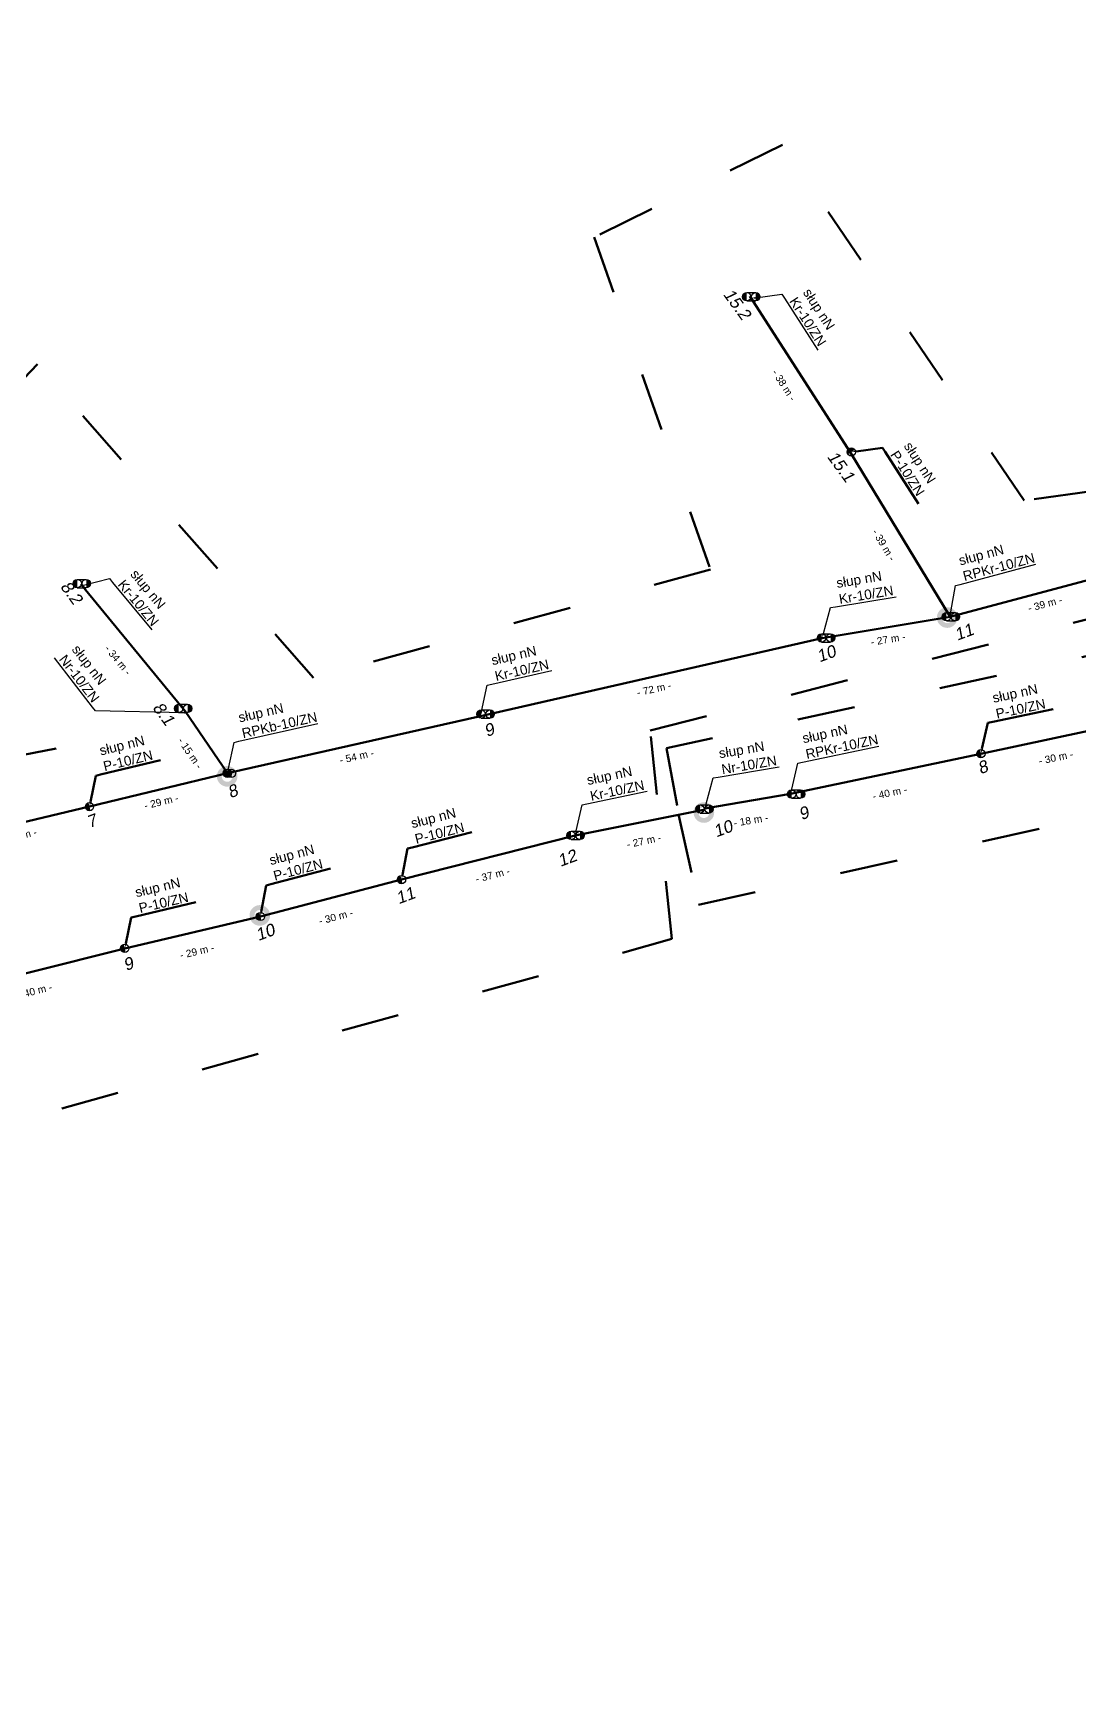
# Model space of a CAD drawing. Header units: metres. Extents: x 7547313 to 7555771, y 5771206 to 5789306.
# Drawn here: x 7549321.9 to 7549537.6, y 5784378.2 to 5784718.9 of the extents above; entities that cross this region are included whole.
import ezdxf
from ezdxf import colors
from ezdxf.entities.mleader import LeaderData, LeaderLine
from ezdxf.math import Vec2, Vec3

# ---------------------------------------------------------------- set-up
doc = ezdxf.new("R2010")
doc.units = ezdxf.units.M
doc.linetypes.add('GCAD_ISO03W100', pattern=[30, 12, -18])
for name, color, linetype, lineweight in [('!TELE', 30, 'SCARPLINE1A', 50), ('!trafo_05-0918', 6, 'GCAD_ISO03W100', 50), ('!trafo_05-1067', 6, 'GCAD_ISO03W100', 50), ('_numery', 7, 'Continuous', 40)]:
    doc.layers.add(name, color=color, linetype=linetype, lineweight=lineweight)
for name, color, linetype in [('!wymiary', 7, 'Continuous'), ('_MM mufy', 3, 'Continuous'), ('_MM opisy', 7, 'Continuous'), ('_MM slupy', 5, 'Continuous'), ('DIM', 7, 'Continuous')]:
    doc.layers.add(name, color=color, linetype=linetype)
doc.styles.get("Standard").update_dxf_attribs({"font": 'arial.ttf'})
doc.linetypes.add('SCARPLINE1A', pattern='A,2,[150,AAA.SHX,S=1,R=0,X=0,Y=0],1e-11', length=2)
doc.dimstyles.new('opis linie', dxfattribs={"dimtxt": 1.5, "dimasz": 0.18, "dimexe": 0.18, "dimexo": 0.0625, "dimgap": 2.5, "dimtad": 4, "dimdec": 0, "dimzin": 0, "dimdsep": 46, "dimtxsty": 'Standard', "dimcen": 0.09, "dimse1": 1, "dimse2": 1, "dimsd1": 1, "dimsd2": 1, "dimclrt": 256, "dimadec": 0, "dimazin": 0, "dimtfac": 1, "dimtdec": 0, "dimtofl": 0, "dimtmove": 0, "dimatfit": 3, "dimfxl": 1, "dimtfill": 1, "dimtolj": 1, "dimtzin": 0, "dimarcsym": 0})

# ---------------------------------------------------------------- blocks, each defined once
blk = doc.blocks.new('*D16')
at = {"layer": 'Defpoints', "color": 0}
for p in [(7549469.74, 5784664.64), (7549489.93, 5784631.87), (7549490.56, 5784632.28)]:
    blk.add_point(p, dxfattribs=at)
at = {"layer": '!wymiary', "insert": (7549476.77, 5784646.29), "char_height": 1.5, "attachment_point": 5, "rotation": 302.7473, "bg_fill": 3, "box_fill_scale": 1.1, "bg_fill_color": 9, "bg_fill_true_color": 13158600, "bg_fill_transparency": 0}
blk.add_mtext('\\A1;- 38 m -', dxfattribs=at)
blk = doc.blocks.new('*D17')
at = {"layer": 'Defpoints', "color": 0}
for p in [(7549490.56, 5784632.28), (7549510.37, 5784598.14), (7549511.02, 5784598.52)]:
    blk.add_point(p, dxfattribs=at)
at = {"layer": '!wymiary', "insert": (7549497.35, 5784613.32), "char_height": 1.5, "attachment_point": 5, "rotation": 301.2212, "bg_fill": 3, "box_fill_scale": 1.1, "bg_fill_color": 9, "bg_fill_true_color": 13158600, "bg_fill_transparency": 0}
blk.add_mtext('\\A1;- 39 m -', dxfattribs=at)
blk = doc.blocks.new('*D18')
at = {"layer": 'Defpoints', "color": 0}
for p in [(7549331.73, 5784605.23), (7549352.7, 5784578.55), (7549353.28, 5784579.03)]:
    blk.add_point(p, dxfattribs=at)
at = {"layer": '!wymiary', "insert": (7549339.41, 5784589.58), "char_height": 1.5, "attachment_point": 5, "rotation": 309.4337, "bg_fill": 3, "box_fill_scale": 1.1, "bg_fill_color": 9, "bg_fill_true_color": 13158600, "bg_fill_transparency": 0}
blk.add_mtext('\\A1;- 34 m -', dxfattribs=at)
blk = doc.blocks.new('*D19')
at = {"layer": 'Defpoints', "color": 0}
for p in [(7549353.28, 5784579.03), (7549361.36, 5784565.81), (7549361.98, 5784566.24)]:
    blk.add_point(p, dxfattribs=at)
at = {"layer": '!wymiary', "insert": (7549354.31, 5784570.37), "char_height": 1.5, "attachment_point": 5, "rotation": 304.2253, "bg_fill": 3, "box_fill_scale": 1.1, "bg_fill_color": 9, "bg_fill_true_color": 13158600, "bg_fill_transparency": 0}
blk.add_mtext('\\A1;- 15 m -', dxfattribs=at)
blk = doc.blocks.new('*D224')
at = {"layer": 'Defpoints', "color": 0}
for p in [(7549340.82, 5784530.11), (7549341, 5784529.38), (7549301.85, 5784520.3)]:
    blk.add_point(p, dxfattribs=at)
at = {"layer": '!wymiary', "insert": (7549322.31, 5784521.31), "char_height": 1.5, "attachment_point": 5, "rotation": 14.1272, "bg_fill": 3, "box_fill_scale": 1.1, "bg_fill_color": 9, "bg_fill_true_color": 13158600, "bg_fill_transparency": 0}
blk.add_mtext('\\A1;- 40 m -', dxfattribs=at)
blk = doc.blocks.new('*D225')
at = {"layer": 'Defpoints', "color": 0}
for p in [(7549368.8, 5784536.68), (7549368.98, 5784535.95), (7549340.82, 5784530.11)]:
    blk.add_point(p, dxfattribs=at)
at = {"layer": '!wymiary', "insert": (7549355.73, 5784529.48), "char_height": 1.5, "attachment_point": 5, "rotation": 13.2121, "bg_fill": 3, "box_fill_scale": 1.1, "bg_fill_color": 9, "bg_fill_true_color": 13158600, "bg_fill_transparency": 0}
blk.add_mtext('\\A1;- 29 m -', dxfattribs=at)
blk = doc.blocks.new('*D226')
at = {"layer": 'Defpoints', "color": 0}
for p in [(7549397.89, 5784544.31), (7549398.08, 5784543.59), (7549368.8, 5784536.68)]:
    blk.add_point(p, dxfattribs=at)
at = {"layer": '!wymiary', "insert": (7549384.37, 5784536.61), "char_height": 1.5, "attachment_point": 5, "rotation": 14.7082, "bg_fill": 3, "box_fill_scale": 1.1, "bg_fill_color": 9, "bg_fill_true_color": 13158600, "bg_fill_transparency": 0}
blk.add_mtext('\\A1;- 30 m -', dxfattribs=at)
blk = doc.blocks.new('*D227')
at = {"layer": 'Defpoints', "color": 0}
for p in [(7549460.43, 5784558.99), (7549460.58, 5784558.26), (7549433.68, 5784553.36)]:
    blk.add_point(p, dxfattribs=at)
at = {"layer": '!wymiary', "insert": (7549447.88, 5784552.26), "char_height": 1.5, "attachment_point": 5, "rotation": 11.9027, "bg_fill": 3, "box_fill_scale": 1.1, "bg_fill_color": 9, "bg_fill_true_color": 13158600, "bg_fill_transparency": 0}
blk.add_mtext('\\A1;- 27 m -', dxfattribs=at)
blk = doc.blocks.new('*D228')
at = {"layer": 'Defpoints', "color": 0}
for p in [(7549460.43, 5784558.99), (7549478.14, 5784561.97), (7549478.26, 5784561.23)]:
    blk.add_point(p, dxfattribs=at)
at = {"layer": '!wymiary', "insert": (7549469.95, 5784556.52), "char_height": 1.5, "attachment_point": 5, "rotation": 9.5379, "bg_fill": 3, "box_fill_scale": 1.1, "bg_fill_color": 9, "bg_fill_true_color": 13158600, "bg_fill_transparency": 0}
blk.add_mtext('\\A1;- 18 m -', dxfattribs=at)
blk = doc.blocks.new('*D229')
at = {"layer": 'Defpoints', "color": 0}
for p in [(7549517.37, 5784570.27), (7549517.52, 5784569.54), (7549478.14, 5784561.97)]:
    blk.add_point(p, dxfattribs=at)
at = {"layer": '!wymiary', "insert": (7549498.58, 5784562.19), "char_height": 1.5, "attachment_point": 5, "rotation": 11.9452, "bg_fill": 3, "box_fill_scale": 1.1, "bg_fill_color": 9, "bg_fill_true_color": 13158600, "bg_fill_transparency": 0}
blk.add_mtext('\\A1;- 40 m -', dxfattribs=at)
blk = doc.blocks.new('*D230')
at = {"layer": 'Defpoints', "color": 0}
for p in [(7549546.64, 5784576.53), (7549546.8, 5784575.8), (7549517.37, 5784570.27)]:
    blk.add_point(p, dxfattribs=at)
at = {"layer": '!wymiary', "insert": (7549532.84, 5784569.47), "char_height": 1.5, "attachment_point": 5, "rotation": 12.0731, "bg_fill": 3, "box_fill_scale": 1.1, "bg_fill_color": 9, "bg_fill_true_color": 13158600, "bg_fill_transparency": 0}
blk.add_mtext('\\A1;- 30 m -', dxfattribs=at)
blk = doc.blocks.new('*D261')
at = {"layer": 'Defpoints', "color": 0}
for p in [(7549548.88, 5784608.62), (7549510.82, 5784599.25), (7549511.02, 5784598.53)]:
    blk.add_point(p, dxfattribs=at)
at = {"layer": '!wymiary', "insert": (7549530.6, 5784601.14), "char_height": 1.5, "attachment_point": 5, "rotation": 14.9228, "bg_fill": 3, "box_fill_scale": 1.1, "bg_fill_color": 9, "bg_fill_true_color": 13158600, "bg_fill_transparency": 0}
blk.add_mtext('\\A1;- 39 m -', dxfattribs=at)
blk = doc.blocks.new('*D262')
at = {"layer": 'Defpoints', "color": 0}
for p in [(7549511.02, 5784598.53), (7549484.5, 5784594.87), (7549484.62, 5784594.13)]:
    blk.add_point(p, dxfattribs=at)
at = {"layer": '!wymiary', "insert": (7549498.23, 5784593.86), "char_height": 1.5, "attachment_point": 5, "rotation": 9.4592, "bg_fill": 3, "box_fill_scale": 1.1, "bg_fill_color": 9, "bg_fill_true_color": 13158600, "bg_fill_transparency": 0}
blk.add_mtext('\\A1;- 27 m -', dxfattribs=at)
blk = doc.blocks.new('*D263')
at = {"layer": 'Defpoints', "color": 0}
for p in [(7549484.62, 5784594.13), (7549414.01, 5784578.75), (7549414.18, 5784578.02)]:
    blk.add_point(p, dxfattribs=at)
at = {"layer": '!wymiary', "insert": (7549449.96, 5784583.63), "char_height": 1.5, "attachment_point": 5, "rotation": 12.8799, "bg_fill": 3, "box_fill_scale": 1.1, "bg_fill_color": 9, "bg_fill_true_color": 13158600, "bg_fill_transparency": 0}
blk.add_mtext('\\A1;- 72 m -', dxfattribs=at)
blk = doc.blocks.new('*D264')
at = {"layer": 'Defpoints', "color": 0}
for p in [(7549414.18, 5784578.02), (7549361.82, 5784566.97), (7549361.98, 5784566.24)]:
    blk.add_point(p, dxfattribs=at)
at = {"layer": '!wymiary', "insert": (7549388.64, 5784569.68), "char_height": 1.5, "attachment_point": 5, "rotation": 12.7231, "bg_fill": 3, "box_fill_scale": 1.1, "bg_fill_color": 9, "bg_fill_true_color": 13158600, "bg_fill_transparency": 0}
blk.add_mtext('\\A1;- 54 m -', dxfattribs=at)
blk = doc.blocks.new('*D265')
at = {"layer": 'Defpoints', "color": 0}
for p in [(7549361.98, 5784566.24), (7549333.38, 5784560.07), (7549333.55, 5784559.34)]:
    blk.add_point(p, dxfattribs=at)
at = {"layer": '!wymiary', "insert": (7549348.36, 5784560.34), "char_height": 1.5, "attachment_point": 5, "rotation": 13.6296, "bg_fill": 3, "box_fill_scale": 1.1, "bg_fill_color": 9, "bg_fill_true_color": 13158600, "bg_fill_transparency": 0}
blk.add_mtext('\\A1;- 29 m -', dxfattribs=at)
blk = doc.blocks.new('*D266')
at = {"layer": 'Defpoints', "color": 0}
for p in [(7549333.55, 5784559.34), (7549303.41, 5784552.92), (7549303.59, 5784552.19)]:
    blk.add_point(p, dxfattribs=at)
at = {"layer": '!wymiary', "insert": (7549319.15, 5784553.32), "char_height": 1.5, "attachment_point": 5, "rotation": 13.4214, "bg_fill": 3, "box_fill_scale": 1.1, "bg_fill_color": 9, "bg_fill_true_color": 13158600, "bg_fill_transparency": 0}
blk.add_mtext('\\A1;- 31 m -', dxfattribs=at)
blk = doc.blocks.new('ZN')
at = {"layer": '_MM slupy', "transparency": 33554687}
h = blk.add_hatch(color=256, dxfattribs=at)
h.dxf.hatch_style = 1
h.paths.add_polyline_path([(0, -0.86), (0, 0.86, 1)])
at = {"layer": '_MM slupy'}
blk.add_circle((0, 0), 0.857, dxfattribs=at)
blk = doc.blocks.new('R')
at = {"layer": '_MM slupy', "transparency": 33554687}
h = blk.add_hatch(color=256, dxfattribs=at)
h.dxf.hatch_style = 1
h.paths.add_polyline_path([(-0.93, -0.86), (-0.93, 0.86, 1)])
h = blk.add_hatch(color=256, dxfattribs=at)
h.dxf.hatch_style = 1
h.paths.add_polyline_path([(0.93, 0.86), (0.93, -0.86, 1)])
at = {"layer": '_MM slupy'}
for points in [[(-0.93, 0.86), (0.93, 0.86)], [(-0.93, -0.86), (0.93, -0.86)]]:
    blk.add_lwpolyline(points, dxfattribs=at)
for centre in [(-0.93, 0), (0.93, 0)]:
    blk.add_circle(centre, 0.857, dxfattribs=at)
blk = doc.blocks.new('mufa')
at = {"layer": '_MM mufy'}
h = blk.add_hatch(color=256, dxfattribs=at)
h.dxf.hatch_style = 1
h.paths.add_polyline_path([(2.15, 0.12, 1), (-2.1, -0.05, 1)])
h.paths.add_polyline_path([(-1.1, -0.01, -1), (1.15, 0.08, -1)], flags=16)
h.paths.add_polyline_path([(-0.83, 0, -1), (0.88, 0.07, -1)], flags=0)
blk = doc.blocks.new('*D340')
at = {"layer": 'Defpoints', "color": 0}
for p in [(7549433.68, 5784553.36), (7549397.89, 5784544.31), (7549398, 5784543.88)]:
    blk.add_point(p, dxfattribs=at)
at = {"layer": 'DIM', "insert": (7549416.69, 5784545.24), "char_height": 1.5, "attachment_point": 5, "rotation": 14.1797, "bg_fill": 3, "box_fill_scale": 1.1, "bg_fill_color": 9, "bg_fill_true_color": 13158600, "bg_fill_transparency": 0}
blk.add_mtext('\\A1;- 37 m -', dxfattribs=at)
blk = doc.blocks.new('q')
at = {"layer": '_MM slupy'}
blk.add_blockref('ZN', (0, 0), dxfattribs=at)
at = {"layer": '_MM opisy'}
ml = blk.add_multileader_mtext('Standard', dxfattribs=at)
ml.set_content('\\pxql;słup nN\\PP-10/ZN', color=256)
ml.set_leader_properties()
ml.build(insert=Vec2(0, 0))
ml.multileader.update_dxf_attribs({"has_text_frame": 1, "text_left_attachment_type": 5, "text_right_attachment_type": 5, "dogleg_length": 1, "arrow_head_size": 1})
ctx = ml.context
ctx.base_point, ctx.char_height, ctx.arrow_head_size, ctx.landing_gap_size, ctx.plane_origin = Vec3(3.75, 5.9), 2, 1, 1, Vec3(1.72, -1.42)
ctx.left_attachment, ctx.right_attachment = 5, 5
notes = []
notes.append((ctx, [(0, (1, 1, 0), (2.75, 5.9), (1, 0), 1, [(0, [(0, 0), (2.75, 5.9)], 0, [])])]))
ctx.mtext.insert, ctx.mtext.flow_direction = Vec3(4.75, 11.7), 5
ctx.mtext.has_bg_fill, ctx.mtext.bg_color, ctx.mtext.bg_scale_factor, ctx.mtext.bg_transparency, ctx.mtext.use_window_bg_color = 1, -1023410175, 1, 0, 1
for ctx, leaders in notes:
    for number, flags, end, landing, length, lines in leaders:
        leader = LeaderData()
        leader.index, (leader.has_last_leader_line, leader.has_dogleg_vector, leader.attachment_direction) = number, flags
        leader.last_leader_point, leader.dogleg_vector, leader.dogleg_length = Vec3(end), Vec3(landing), length
        for number, points, colour, breaks in lines:
            line = LeaderLine()
            line.index, line.vertices, line.color, line.breaks = number, Vec3.list(points), colors.encode_raw_color(colour), breaks
            leader.lines.append(line)
        ctx.leaders.append(leader)

msp = doc.modelspace()

# ---------------------------------------------------------------- linework, layer by layer
at = {"layer": '!TELE'}
for points in [[(7549460.43, 5784558.99), (7549478.14, 5784561.97), (7549517.37, 5784570.27), (7549546.64, 5784576.53), (7549585.69, 5784584.92), (7549625.21, 5784594.65), (7549676.88, 5784604.58), (7549726.26, 5784615.23), (7549764.59, 5784624.37), (7549810.64, 5784633.85), (7549863.18, 5784645.89), (7549903.53, 5784655.38), (7549939.89, 5784663.54), (7549974.98, 5784670.98), (7550026.02, 5784684.22), (7550054.38, 5784655.5)], [(7548969.06, 5784475.22), (7549019.45, 5784487.39), (7549073, 5784500.72), (7549114.21, 5784508.57), (7549157.21, 5784519.45), (7549199.38, 5784528.76), (7549236.35, 5784537.13), (7549280.95, 5784547.28), (7549303.59, 5784552.19), (7549333.55, 5784559.34), (7549361.98, 5784566.24), (7549414.18, 5784578.02), (7549484.62, 5784594.13), (7549511.02, 5784598.52), (7549548.88, 5784608.62), (7549585.56, 5784617.16), (7549605.71, 5784622.95), (7549627.63, 5784642.69), (7549649.74, 5784660.64), (7549663.3, 5784673.52)], [(7549511.02, 5784598.52), (7549490.56, 5784632.28), (7549469.74, 5784664.64)], [(7549361.98, 5784566.24), (7549353.28, 5784579.03), (7549331.73, 5784605.23)], [(7549073, 5784500.72), (7549099.23, 5784475.03), (7549130.87, 5784482.69), (7549177.19, 5784494.72), (7549225.93, 5784484.04), (7549249.68, 5784498.25), (7549272.38, 5784514.36), (7549301.85, 5784520.3), (7549340.82, 5784530.11), (7549368.8, 5784536.68), (7549397.89, 5784544.31), (7549433.68, 5784553.36), (7549460.5, 5784558.73)]]:
    msp.add_lwpolyline(points, dxfattribs=at)

# ---------------------------------------------------------------- next in the draw order: dimensions: what is measured, and where the dimension line sits
at = {"layer": '!wymiary'}
for p1, p2, picture, middle in [((7549469.74, 5784664.64), (7549490.56, 5784632.28), '*D16', (7549476.77, 5784646.29)), ((7549331.73, 5784605.23), (7549353.28, 5784579.03), '*D18', (7549339.41, 5784589.58)), ((7549433.68, 5784553.36), (7549460.43, 5784558.99), '*D227', (7549447.88, 5784552.26)), ((7549301.85, 5784520.3), (7549340.82, 5784530.11), '*D224', (7549322.31, 5784521.31))]:
    dim = msp.add_aligned_dim(p1=p1, p2=p2, distance=-0.75, dimstyle='opis linie', override={"dimpost": '- <> m -'}, dxfattribs=at)
    dim.commit()
    dim.dimension.update_dxf_attribs({"geometry": picture, "text_midpoint": middle})

# ---------------------------------------------------------------- next in the draw order: texts
at = {"layer": '_numery', "oblique": 10}
msp.add_text('12', height=2.5, rotation=20.4647, dxfattribs=at).set_placement((7549430.66, 5784546.9))

# ---------------------------------------------------------------- next in the draw order: dimensions: what is measured, and where the dimension line sits
at = {"layer": '!wymiary'}
for p1, p2, picture, middle in [((7549490.56, 5784632.28), (7549511.02, 5784598.52), '*D17', (7549497.35, 5784613.32)), ((7549353.28, 5784579.03), (7549361.98, 5784566.24), '*D19', (7549354.31, 5784570.37)), ((7549460.43, 5784558.99), (7549478.14, 5784561.97), '*D228', (7549469.95, 5784556.52)), ((7549340.82, 5784530.11), (7549368.8, 5784536.68), '*D225', (7549355.73, 5784529.48))]:
    dim = msp.add_aligned_dim(p1=p1, p2=p2, distance=-0.75, dimstyle='opis linie', override={"dimpost": '- <> m -'}, dxfattribs=at)
    dim.commit()
    dim.dimension.update_dxf_attribs({"geometry": picture, "text_midpoint": middle})

# ---------------------------------------------------------------- next in the draw order: leaders
at = {"layer": '_MM opisy'}
ml = msp.add_multileader_mtext('Standard', dxfattribs=at)
ml.set_content('\\pxql;słup nN\\PKr-10/ZN', color=256)
ml.set_leader_properties()
ml.build(insert=Vec2(0, 0))
ml.multileader.update_dxf_attribs({"has_text_frame": 1, "text_left_attachment_type": 5, "text_right_attachment_type": 5, "dogleg_length": 1, "arrow_head_size": 1})
ctx = ml.context
ctx.base_point, ctx.char_height, ctx.arrow_head_size, ctx.landing_gap_size, ctx.plane_origin, ctx.plane_x_axis, ctx.plane_y_axis = Vec3(7549476.88, 5784664.23), 2, 1, 1, Vec3(7549469.62, 5784661.98), Vec3(0.540935, -0.841064), Vec3(0.841064, 0.540935)
ctx.left_attachment, ctx.right_attachment = 5, 5
notes = []
notes.append((ctx, [(0, (1, 1, 0), (7549476.34, 5784665.07), (0.540935, -0.841064), 1, [(0, [(7549469.88, 5784664.19), (7549476.34, 5784665.07)], 0, [])])]))
ctx.mtext.insert, ctx.mtext.text_direction, ctx.mtext.flow_direction = Vec3(7549482.27, 5784666.51), Vec3(0.540935, -0.841064), 5
ctx.mtext.has_bg_fill, ctx.mtext.bg_color, ctx.mtext.bg_scale_factor, ctx.mtext.bg_transparency, ctx.mtext.use_window_bg_color = 1, -1023410175, 1, 0, 1
ml = msp.add_multileader_mtext('Standard', dxfattribs=at)
ml.set_content('\\pxql;słup nN\\PKr-10/ZN', color=256)
ml.set_leader_properties()
ml.build(insert=Vec2(0, 0))
ml.multileader.update_dxf_attribs({"has_text_frame": 1, "text_left_attachment_type": 5, "text_right_attachment_type": 5, "dogleg_length": 1, "arrow_head_size": 1})
ctx = ml.context
ctx.base_point, ctx.char_height, ctx.arrow_head_size, ctx.landing_gap_size, ctx.plane_origin, ctx.plane_x_axis, ctx.plane_y_axis = Vec3(7549338.3, 5784605.61), 2, 1, 1, Vec3(7549331.35, 5784602.53), Vec3(0.635184, -0.772361), Vec3(0.772361, 0.635184)
ctx.left_attachment, ctx.right_attachment = 5, 5
notes.append((ctx, [(0, (1, 1, 0), (7549337.66, 5784606.38), (0.635184, -0.772361), 1, [(0, [(7549331.36, 5784604.76), (7549337.66, 5784606.38)], 0, [])])]))
ctx.mtext.insert, ctx.mtext.text_direction, ctx.mtext.flow_direction = Vec3(7549343.39, 5784608.5), Vec3(0.635184, -0.772361), 5
ctx.mtext.has_bg_fill, ctx.mtext.bg_color, ctx.mtext.bg_scale_factor, ctx.mtext.bg_transparency, ctx.mtext.use_window_bg_color = 1, -1023410175, 1, 0, 1
ml = msp.add_multileader_mtext('Standard', dxfattribs=at)
ml.set_content('\\pxql;słup nN\\PKr-10/ZN', color=256)
ml.set_leader_properties()
ml.build(insert=Vec2(0, 0))
ml.multileader.update_dxf_attribs({"has_text_frame": 1, "text_left_attachment_type": 5, "text_right_attachment_type": 5, "dogleg_length": 1, "arrow_head_size": 1})
ctx = ml.context
ctx.base_point, ctx.char_height, ctx.arrow_head_size, ctx.landing_gap_size, ctx.plane_origin, ctx.plane_x_axis, ctx.plane_y_axis = Vec3(7549436.14, 5784559.9), 2, 1, 1, Vec3(7549435.65, 5784552.32), Vec3(0.978499, 0.20625), Vec3(-0.20625, 0.978499)
ctx.left_attachment, ctx.right_attachment = 5, 5
notes.append((ctx, [(0, (1, 1, 0), (7549435.16, 5784559.7), (0.978499, 0.20625), 1, [(0, [(7549433.68, 5784553.36), (7549435.16, 5784559.7)], 0, [])])]))
ctx.mtext.insert, ctx.mtext.text_direction, ctx.mtext.flow_direction = Vec3(7549435.93, 5784565.75), Vec3(0.978499, 0.20625), 5
ctx.mtext.has_bg_fill, ctx.mtext.bg_color, ctx.mtext.bg_scale_factor, ctx.mtext.bg_transparency, ctx.mtext.use_window_bg_color = 1, -1023410175, 1, 0, 1
for ctx, leaders in notes:
    for number, flags, end, landing, length, lines in leaders:
        leader = LeaderData()
        leader.index, (leader.has_last_leader_line, leader.has_dogleg_vector, leader.attachment_direction) = number, flags
        leader.last_leader_point, leader.dogleg_vector, leader.dogleg_length = Vec3(end), Vec3(landing), length
        for number, points, colour, breaks in lines:
            line = LeaderLine()
            line.index, line.vertices, line.color, line.breaks = number, Vec3.list(points), colors.encode_raw_color(colour), breaks
            leader.lines.append(line)
        ctx.leaders.append(leader)

# ---------------------------------------------------------------- next in the draw order: block references
at = {"layer": '!TELE'}
for p, rotation in [((7549490.66, 5784632.5), 302.7473028362447), ((7549340.82, 5784530.11), 13.21210578543277)]:
    msp.add_blockref('q', p, dxfattribs=dict(at, rotation=rotation))
for p in [(7549470.01, 5784664.52), (7549331.95, 5784605.36), (7549433.79, 5784553.4)]:
    msp.add_blockref('R', p)

# ---------------------------------------------------------------- next in the draw order: texts
at = {"layer": '_numery', "oblique": 10}
for s, rotation, p in [('15.2', 306.0756, (7549464.11, 5784665.02)), ('8.2', 306.0756, (7549327.41, 5784604.73)), ('10', 20.4647, (7549462.8, 5784552.98))]:
    msp.add_text(s, height=2.5, rotation=rotation, dxfattribs=at).set_placement(p)

# ---------------------------------------------------------------- next in the draw order: dimensions: what is measured, and where the dimension line sits
at = {"layer": '!wymiary'}
for p1, p2, picture, middle in [((7549548.88, 5784608.62), (7549511.02, 5784598.52), '*D261', (7549530.6, 5784601.14)), ((7549478.14, 5784561.97), (7549517.37, 5784570.27), '*D229', (7549498.58, 5784562.19)), ((7549368.8, 5784536.68), (7549397.89, 5784544.31), '*D226', (7549384.37, 5784536.61))]:
    dim = msp.add_aligned_dim(p1=p1, p2=p2, distance=-0.75, dimstyle='opis linie', override={"dimpost": '- <> m -'}, dxfattribs=at)
    dim.commit()
    dim.dimension.update_dxf_attribs({"geometry": picture, "text_midpoint": middle})

# ---------------------------------------------------------------- next in the draw order: leaders
at = {"layer": '_MM opisy'}
ml = msp.add_multileader_mtext('Standard', dxfattribs=at)
ml.set_content('\\pxql;słup nN\\PNr-10/ZN', color=256)
ml.set_leader_properties()
ml.build(insert=Vec2(0, 0))
ml.multileader.update_dxf_attribs({"has_text_frame": 1, "text_left_attachment_type": 5, "text_right_attachment_type": 5, "dogleg_length": 1, "arrow_head_size": 1})
ctx = ml.context
ctx.base_point, ctx.char_height, ctx.arrow_head_size, ctx.landing_gap_size, ctx.plane_origin, ctx.plane_x_axis, ctx.plane_y_axis = Vec3(7549326.2, 5784590.23), 2, 1, 1, Vec3(7549353.93, 5784576.46), Vec3(0.609391, -0.79287), Vec3(0.79287, 0.609391)
ctx.left_attachment, ctx.right_attachment = 5, 5
notes = []
notes.append((ctx, [(0, (1, 1, 0), (7549334.76, 5784579.1), (-0.609391, 0.79287), 1, [(0, [(7549354.01, 5784578.68)], 0, [])])]))
ctx.mtext.insert, ctx.mtext.text_direction, ctx.mtext.flow_direction = Vec3(7549331.38, 5784592.96), Vec3(0.609391, -0.79287), 5
ctx.mtext.has_bg_fill, ctx.mtext.bg_color, ctx.mtext.bg_scale_factor, ctx.mtext.bg_transparency, ctx.mtext.use_window_bg_color = 1, -1023410175, 1, 0, 1
ml = msp.add_multileader_mtext('Standard', dxfattribs=at)
ml.set_content('\\pxql;słup nN\\PNr-10/ZN', color=256)
ml.set_leader_properties()
ml.build(insert=Vec2(0, 0))
ml.multileader.update_dxf_attribs({"has_text_frame": 1, "text_left_attachment_type": 5, "text_right_attachment_type": 5, "dogleg_length": 1, "arrow_head_size": 1})
ctx = ml.context
ctx.base_point, ctx.char_height, ctx.arrow_head_size, ctx.landing_gap_size, ctx.plane_origin, ctx.plane_x_axis, ctx.plane_y_axis = Vec3(7549463.15, 5784565.44), 2, 1, 1, Vec3(7549462.36, 5784557.88), Vec3(0.986176, 0.165699), Vec3(-0.165699, 0.986176)
ctx.left_attachment, ctx.right_attachment = 5, 5
notes.append((ctx, [(0, (1, 1, 0), (7549462.17, 5784565.27), (0.986176, 0.165699), 1, [(0, [(7549460.43, 5784558.99), (7549462.17, 5784565.27)], 0, [])])]))
ctx.mtext.insert, ctx.mtext.text_direction, ctx.mtext.flow_direction = Vec3(7549463.18, 5784571.29), Vec3(0.986176, 0.165699), 5
ctx.mtext.has_bg_fill, ctx.mtext.bg_color, ctx.mtext.bg_scale_factor, ctx.mtext.bg_transparency, ctx.mtext.use_window_bg_color = 1, -1023410175, 1, 0, 1
for ctx, leaders in notes:
    for number, flags, end, landing, length, lines in leaders:
        leader = LeaderData()
        leader.index, (leader.has_last_leader_line, leader.has_dogleg_vector, leader.attachment_direction) = number, flags
        leader.last_leader_point, leader.dogleg_vector, leader.dogleg_length = Vec3(end), Vec3(landing), length
        for number, points, colour, breaks in lines:
            line = LeaderLine()
            line.index, line.vertices, line.color, line.breaks = number, Vec3.list(points), colors.encode_raw_color(colour), breaks
            leader.lines.append(line)
        ctx.leaders.append(leader)

# ---------------------------------------------------------------- next in the draw order: block references
at = {"layer": '!TELE'}
for p, rotation in [((7549397.89, 5784544.31), 14.17966424833441), ((7549368.8, 5784536.68), 14.70816568249847)]:
    msp.add_blockref('q', p, dxfattribs=dict(at, rotation=rotation))
for p in [(7549352.86, 5784579.6), (7549460.38, 5784558.86)]:
    msp.add_blockref('R', p)
at = {"color": 5, "lineweight": 70}
msp.add_blockref('mufa', (7549460.22, 5784558.09), dxfattribs=at)

# ---------------------------------------------------------------- next in the draw order: texts
at = {"layer": '_numery', "oblique": 10}
for s, rotation, p in [('15.1', 306.0756, (7549485.54, 5784631.53)), ('9', 20.4647, (7549480.36, 5784556.52)), ('9', 20.4647, (7549341.08, 5784525.42))]:
    msp.add_text(s, height=2.5, rotation=rotation, dxfattribs=at).set_placement(p)

# ---------------------------------------------------------------- next in the draw order: dimensions: what is measured, and where the dimension line sits
at = {"layer": '!wymiary'}
for p1, p2, picture, middle in [((7549511.02, 5784598.52), (7549484.62, 5784594.13), '*D262', (7549498.23, 5784593.86)), ((7549517.37, 5784570.27), (7549546.64, 5784576.53), '*D230', (7549532.84, 5784569.47))]:
    dim = msp.add_aligned_dim(p1=p1, p2=p2, distance=-0.75, dimstyle='opis linie', override={"dimpost": '- <> m -'}, dxfattribs=at)
    dim.commit()
    dim.dimension.update_dxf_attribs({"geometry": picture, "text_midpoint": middle})

# ---------------------------------------------------------------- next in the draw order: block references
at = {"layer": '!TELE', "rotation": 12.07310026406146}
msp.add_blockref('q', (7549517.37, 5784570.27), dxfattribs=at)
at = {"color": 5, "lineweight": 70}
msp.add_blockref('mufa', (7549368.65, 5784536.87), dxfattribs=at)

# ---------------------------------------------------------------- next in the draw order: texts
at = {"layer": '_numery', "oblique": 10}
for s, p in [('11', (7549397.31, 5784539.19)), ('10', (7549368.38, 5784531.61))]:
    msp.add_text(s, height=2.5, rotation=20.4647, dxfattribs=at).set_placement(p)

# ---------------------------------------------------------------- next in the draw order: dimensions: what is measured, and where the dimension line sits
at = {"layer": '!wymiary'}
dim = msp.add_aligned_dim(p1=(7549484.62, 5784594.13), p2=(7549414.18, 5784578.02), distance=-0.75, dimstyle='opis linie', override={"dimpost": '- <> m -'}, dxfattribs=at)
dim.commit()
dim.dimension.update_dxf_attribs({"geometry": '*D263', "text_midpoint": (7549449.96, 5784583.63)})

# ---------------------------------------------------------------- next in the draw order: leaders
at = {"layer": '_MM opisy'}
ml = msp.add_multileader_mtext('Standard', dxfattribs=at)
ml.set_content('\\pxql;słup nN\\PRPKr-10/ZN', color=256)
ml.set_leader_properties()
ml.build(insert=Vec2(0, 0))
ml.multileader.update_dxf_attribs({"has_text_frame": 1, "text_left_attachment_type": 5, "text_right_attachment_type": 5, "dogleg_length": 1, "arrow_head_size": 1})
ctx = ml.context
ctx.base_point, ctx.char_height, ctx.arrow_head_size, ctx.landing_gap_size, ctx.plane_origin, ctx.plane_x_axis, ctx.plane_y_axis = Vec3(7549513.12, 5784605.19), 2, 1, 1, Vec3(7549513.04, 5784597.59), Vec3(0.966273, 0.257518), Vec3(-0.257518, 0.966273)
ctx.left_attachment, ctx.right_attachment = 5, 5
notes = []
notes.append((ctx, [(0, (1, 1, 0), (7549512.16, 5784604.94), (0.966273, 0.257518), 1, [(0, [(7549511.02, 5784598.52), (7549512.16, 5784604.94)], 0, [])])]))
ctx.mtext.insert, ctx.mtext.text_direction, ctx.mtext.flow_direction = Vec3(7549512.6, 5784611.02), Vec3(0.966273, 0.257518), 5
ctx.mtext.has_bg_fill, ctx.mtext.bg_color, ctx.mtext.bg_scale_factor, ctx.mtext.bg_transparency, ctx.mtext.use_window_bg_color = 1, -1023410175, 1, 0, 1
for ctx, leaders in notes:
    for number, flags, end, landing, length, lines in leaders:
        leader = LeaderData()
        leader.index, (leader.has_last_leader_line, leader.has_dogleg_vector, leader.attachment_direction) = number, flags
        leader.last_leader_point, leader.dogleg_vector, leader.dogleg_length = Vec3(end), Vec3(landing), length
        for number, points, colour, breaks in lines:
            line = LeaderLine()
            line.index, line.vertices, line.color, line.breaks = number, Vec3.list(points), colors.encode_raw_color(colour), breaks
            leader.lines.append(line)
        ctx.leaders.append(leader)

# ---------------------------------------------------------------- next in the draw order: block references
at = {"color": 5, "lineweight": 70}
msp.add_blockref('mufa', (7549510.39, 5784598.31), dxfattribs=at)
msp.add_blockref('R', (7549511.2, 5784598.51))

# ---------------------------------------------------------------- next in the draw order: texts
at = {"layer": '_numery', "oblique": 10}
for s, p in [('11', (7549512.49, 5784593.55)), ('8', (7549517.26, 5784566))]:
    msp.add_text(s, height=2.5, rotation=20.4647, dxfattribs=at).set_placement(p)

# ---------------------------------------------------------------- next in the draw order: dimensions: what is measured, and where the dimension line sits
at = {"layer": '!wymiary'}
dim = msp.add_aligned_dim(p1=(7549414.18, 5784578.02), p2=(7549361.98, 5784566.24), distance=-0.75, dimstyle='opis linie', override={"dimpost": '- <> m -'}, dxfattribs=at)
dim.commit()
dim.dimension.update_dxf_attribs({"geometry": '*D264', "text_midpoint": (7549388.64, 5784569.68)})

# ---------------------------------------------------------------- next in the draw order: leaders
at = {"layer": '_MM opisy'}
ml = msp.add_multileader_mtext('Standard', dxfattribs=at)
ml.set_content('\\pxql;słup nN\\PKr-10/ZN', color=256)
ml.set_leader_properties()
ml.build(insert=Vec2(0, 0))
ml.multileader.update_dxf_attribs({"has_text_frame": 1, "text_left_attachment_type": 5, "text_right_attachment_type": 5, "dogleg_length": 1, "arrow_head_size": 1})
ctx = ml.context
ctx.base_point, ctx.char_height, ctx.arrow_head_size, ctx.landing_gap_size, ctx.plane_origin, ctx.plane_x_axis, ctx.plane_y_axis = Vec3(7549487.36, 5784600.57), 2, 1, 1, Vec3(7549486.55, 5784593.01), Vec3(0.986403, 0.164344), Vec3(-0.164344, 0.986403)
ctx.left_attachment, ctx.right_attachment = 5, 5
notes = []
notes.append((ctx, [(0, (1, 1, 0), (7549486.37, 5784600.4), (0.986403, 0.164344), 1, [(0, [(7549484.62, 5784594.13), (7549486.37, 5784600.4)], 0, [])])]))
ctx.mtext.insert, ctx.mtext.text_direction, ctx.mtext.flow_direction = Vec3(7549487.4, 5784606.42), Vec3(0.986403, 0.164344), 5
ctx.mtext.has_bg_fill, ctx.mtext.bg_color, ctx.mtext.bg_scale_factor, ctx.mtext.bg_transparency, ctx.mtext.use_window_bg_color = 1, -1023410175, 1, 0, 1
ml = msp.add_multileader_mtext('Standard', dxfattribs=at)
ml.set_content('\\pxql;słup nN\\PRPKr-10/ZN', color=256)
ml.set_leader_properties()
ml.build(insert=Vec2(0, 0))
ml.multileader.update_dxf_attribs({"has_text_frame": 1, "text_left_attachment_type": 5, "text_right_attachment_type": 5, "dogleg_length": 1, "arrow_head_size": 1})
ctx = ml.context
ctx.base_point, ctx.char_height, ctx.arrow_head_size, ctx.landing_gap_size, ctx.plane_origin, ctx.plane_x_axis, ctx.plane_y_axis = Vec3(7549480.59, 5784568.52), 2, 1, 1, Vec3(7549480.11, 5784560.93), Vec3(0.978346, 0.206976), Vec3(-0.206976, 0.978346)
ctx.left_attachment, ctx.right_attachment = 5, 5
notes.append((ctx, [(0, (1, 1, 0), (7549479.61, 5784568.31), (0.978346, 0.206976), 1, [(0, [(7549478.14, 5784561.97), (7549479.61, 5784568.31)], 0, [])])]))
ctx.mtext.insert, ctx.mtext.text_direction, ctx.mtext.flow_direction = Vec3(7549480.37, 5784574.37), Vec3(0.978346, 0.206976), 5
ctx.mtext.has_bg_fill, ctx.mtext.bg_color, ctx.mtext.bg_scale_factor, ctx.mtext.bg_transparency, ctx.mtext.use_window_bg_color = 1, -1023410175, 1, 0, 1
for ctx, leaders in notes:
    for number, flags, end, landing, length, lines in leaders:
        leader = LeaderData()
        leader.index, (leader.has_last_leader_line, leader.has_dogleg_vector, leader.attachment_direction) = number, flags
        leader.last_leader_point, leader.dogleg_vector, leader.dogleg_length = Vec3(end), Vec3(landing), length
        for number, points, colour, breaks in lines:
            line = LeaderLine()
            line.index, line.vertices, line.color, line.breaks = number, Vec3.list(points), colors.encode_raw_color(colour), breaks
            leader.lines.append(line)
        ctx.leaders.append(leader)

# ---------------------------------------------------------------- next in the draw order: linework, layer by layer
at = {"layer": '!trafo_05-1067'}
msp.add_lwpolyline([(7549452.54, 5784571.38), (7549455.09, 5784557.46), (7549459.13, 5784539.06), (7549924.2, 5784643.21), (7549961.64, 5784621.17), (7550030.45, 5784532.14), (7550067.85, 5784543.46), (7549992.04, 5784647.98), (7550015.29, 5784660.92), (7550060.37, 5784630.39), (7550085.03, 5784654.85), (7550049.05, 5784718.93), (7549744.2, 5784651.41), (7549637.82, 5784612.07)], close=True, dxfattribs=at)

# ---------------------------------------------------------------- next in the draw order: block references
for p in [(7549485.45, 5784594.16), (7549479.26, 5784561.92)]:
    msp.add_blockref('R', p)

# ---------------------------------------------------------------- next in the draw order: texts
at = {"layer": '_numery', "oblique": 10}
msp.add_text('10', height=2.5, rotation=20.4647, dxfattribs=at).set_placement((7549484.08, 5784589.07))

# ---------------------------------------------------------------- next in the draw order: dimensions: what is measured, and where the dimension line sits
at = {"layer": '!wymiary'}
dim = msp.add_aligned_dim(p1=(7549361.98, 5784566.24), p2=(7549333.55, 5784559.34), distance=-0.75, dimstyle='opis linie', override={"dimpost": '- <> m -'}, dxfattribs=at)
dim.commit()
dim.dimension.update_dxf_attribs({"geometry": '*D265', "text_midpoint": (7549348.36, 5784560.34)})

# ---------------------------------------------------------------- next in the draw order: leaders
at = {"layer": '_MM opisy'}
ml = msp.add_multileader_mtext('Standard', dxfattribs=at)
ml.set_content('\\pxql;słup nN\\PKr-10/ZN', color=256)
ml.set_leader_properties()
ml.build(insert=Vec2(0, 0))
ml.multileader.update_dxf_attribs({"has_text_frame": 1, "text_left_attachment_type": 5, "text_right_attachment_type": 5, "dogleg_length": 1, "arrow_head_size": 1})
ctx = ml.context
ctx.base_point, ctx.char_height, ctx.arrow_head_size, ctx.landing_gap_size, ctx.plane_origin, ctx.plane_x_axis, ctx.plane_y_axis = Vec3(7549416.52, 5784584.61), 2, 1, 1, Vec3(7549416.17, 5784577.02), Vec3(0.97484, 0.222907), Vec3(-0.222907, 0.97484)
ctx.left_attachment, ctx.right_attachment = 5, 5
notes = []
notes.append((ctx, [(0, (1, 1, 0), (7549415.55, 5784584.39), (0.97484, 0.222907), 1, [(0, [(7549414.18, 5784578.02), (7549415.55, 5784584.39)], 0, [])])]))
ctx.mtext.insert, ctx.mtext.text_direction, ctx.mtext.flow_direction = Vec3(7549416.21, 5784590.46), Vec3(0.97484, 0.222907), 5
ctx.mtext.has_bg_fill, ctx.mtext.bg_color, ctx.mtext.bg_scale_factor, ctx.mtext.bg_transparency, ctx.mtext.use_window_bg_color = 1, -1023410175, 1, 0, 1
for ctx, leaders in notes:
    for number, flags, end, landing, length, lines in leaders:
        leader = LeaderData()
        leader.index, (leader.has_last_leader_line, leader.has_dogleg_vector, leader.attachment_direction) = number, flags
        leader.last_leader_point, leader.dogleg_vector, leader.dogleg_length = Vec3(end), Vec3(landing), length
        for number, points, colour, breaks in lines:
            line = LeaderLine()
            line.index, line.vertices, line.color, line.breaks = number, Vec3.list(points), colors.encode_raw_color(colour), breaks
            leader.lines.append(line)
        ctx.leaders.append(leader)

# ---------------------------------------------------------------- next in the draw order: block references
msp.add_blockref('R', (7549415.24, 5784578.43))
at = {"layer": '_MM slupy', "rotation": 12.72310907742045}
msp.add_blockref('ZN', (7549361.98, 5784566.24), dxfattribs=at)

# ---------------------------------------------------------------- next in the draw order: texts
at = {"layer": '_numery', "oblique": 10}
for s, p in [('9', (7549415.49, 5784573.69)), ('8', (7549362.58, 5784561.05))]:
    msp.add_text(s, height=2.5, rotation=20.4647, dxfattribs=at).set_placement(p)

# ---------------------------------------------------------------- next in the draw order: dimensions: what is measured, and where the dimension line sits
at = {"layer": '!wymiary'}
dim = msp.add_aligned_dim(p1=(7549333.55, 5784559.34), p2=(7549303.59, 5784552.19), distance=-0.75, dimstyle='opis linie', override={"dimpost": '- <> m -'}, dxfattribs=at)
dim.commit()
dim.dimension.update_dxf_attribs({"geometry": '*D266', "text_midpoint": (7549319.15, 5784553.32)})

# ---------------------------------------------------------------- next in the draw order: block references
at = {"layer": '!TELE', "rotation": 13.62964795554589}
msp.add_blockref('q', (7549333.55, 5784559.34), dxfattribs=at)

# ---------------------------------------------------------------- next in the draw order: leaders
at = {"layer": '_MM opisy'}
ml = msp.add_multileader_mtext('Standard', dxfattribs=at)
ml.set_content('\\pxql;słup nN\\PRPKb-10/ZN', color=256)
ml.set_leader_properties()
ml.build(insert=Vec2(0, 0))
ml.multileader.update_dxf_attribs({"has_text_frame": 1, "text_left_attachment_type": 5, "text_right_attachment_type": 5, "dogleg_length": 1, "arrow_head_size": 1})
ctx = ml.context
ctx.base_point, ctx.char_height, ctx.arrow_head_size, ctx.landing_gap_size, ctx.plane_origin, ctx.plane_x_axis, ctx.plane_y_axis = Vec3(7549364.35, 5784572.82), 2, 1, 1, Vec3(7549363.97, 5784565.23), Vec3(0.975446, 0.22024), Vec3(-0.22024, 0.975446)
ctx.left_attachment, ctx.right_attachment = 5, 5
notes = []
notes.append((ctx, [(0, (1, 1, 0), (7549363.37, 5784572.6), (0.975446, 0.22024), 1, [(0, [(7549361.98, 5784566.24), (7549363.37, 5784572.6)], 0, [])])]))
ctx.mtext.insert, ctx.mtext.text_direction, ctx.mtext.flow_direction = Vec3(7549364.05, 5784578.66), Vec3(0.975446, 0.22024), 5
ctx.mtext.has_bg_fill, ctx.mtext.bg_color, ctx.mtext.bg_scale_factor, ctx.mtext.bg_transparency, ctx.mtext.use_window_bg_color = 1, -1023410175, 1, 0, 1
for ctx, leaders in notes:
    for number, flags, end, landing, length, lines in leaders:
        leader = LeaderData()
        leader.index, (leader.has_last_leader_line, leader.has_dogleg_vector, leader.attachment_direction) = number, flags
        leader.last_leader_point, leader.dogleg_vector, leader.dogleg_length = Vec3(end), Vec3(landing), length
        for number, points, colour, breaks in lines:
            line = LeaderLine()
            line.index, line.vertices, line.color, line.breaks = number, Vec3.list(points), colors.encode_raw_color(colour), breaks
            leader.lines.append(line)
        ctx.leaders.append(leader)

# ---------------------------------------------------------------- next in the draw order: linework, layer by layer
at = {"layer": '!trafo_05-0918'}
msp.add_lwpolyline([(7548777.38, 5784378.15), (7548995.38, 5784434.11), (7549053.28, 5784460.31), (7549119.54, 5784446.09), (7549187.3, 5784390.41), (7549206.65, 5784405.31), (7549176.89, 5784461.26), (7549270.05, 5784480.99), (7549453.61, 5784532.04), (7549449.18, 5784575.04), (7549615.63, 5784617.43), (7549708.04, 5784686.84), (7549667.29, 5784703.01), (7549569.93, 5784628.62), (7549526.27, 5784622.47), (7549476.45, 5784695.9), (7549437.64, 5784676.81), (7549461.58, 5784608.24), (7549379.74, 5784585.92), (7549322.82, 5784650.61), (7549287.24, 5784613.42), (7549326.7, 5784571.37), (7548741.84, 5784458.55)], dxfattribs=at)

# ---------------------------------------------------------------- next in the draw order: block references
at = {"color": 5, "lineweight": 70}
msp.add_blockref('mufa', (7549361.92, 5784565.56), dxfattribs=at)
at = {"layer": '_MM slupy', "rotation": 12.72310907742045}
msp.add_blockref('ZN', (7549362.77, 5784566.19), dxfattribs=at)

# ---------------------------------------------------------------- next in the draw order: texts
at = {"layer": '_numery', "oblique": 10}
for s, rotation, p in [('8.1', 306.0756, (7549346.44, 5784579.75)), ('7', 20.4647, (7549333.52, 5784554.9))]:
    msp.add_text(s, height=2.5, rotation=rotation, dxfattribs=at).set_placement(p)

# ---------------------------------------------------------------- next in the draw order: dimensions: what is measured, and where the dimension line sits
at = {"layer": 'DIM'}
dim = msp.add_aligned_dim(p1=(7549433.68, 5784553.36), p2=(7549397.89, 5784544.31), distance=0.44, dimstyle='opis linie', override={"dimpost": '- <> m -'}, dxfattribs=at)
dim.commit()
dim.dimension.update_dxf_attribs({"geometry": '*D340', "text_midpoint": (7549416.69, 5784545.24)})

doc.saveas('drawing.dxf')
